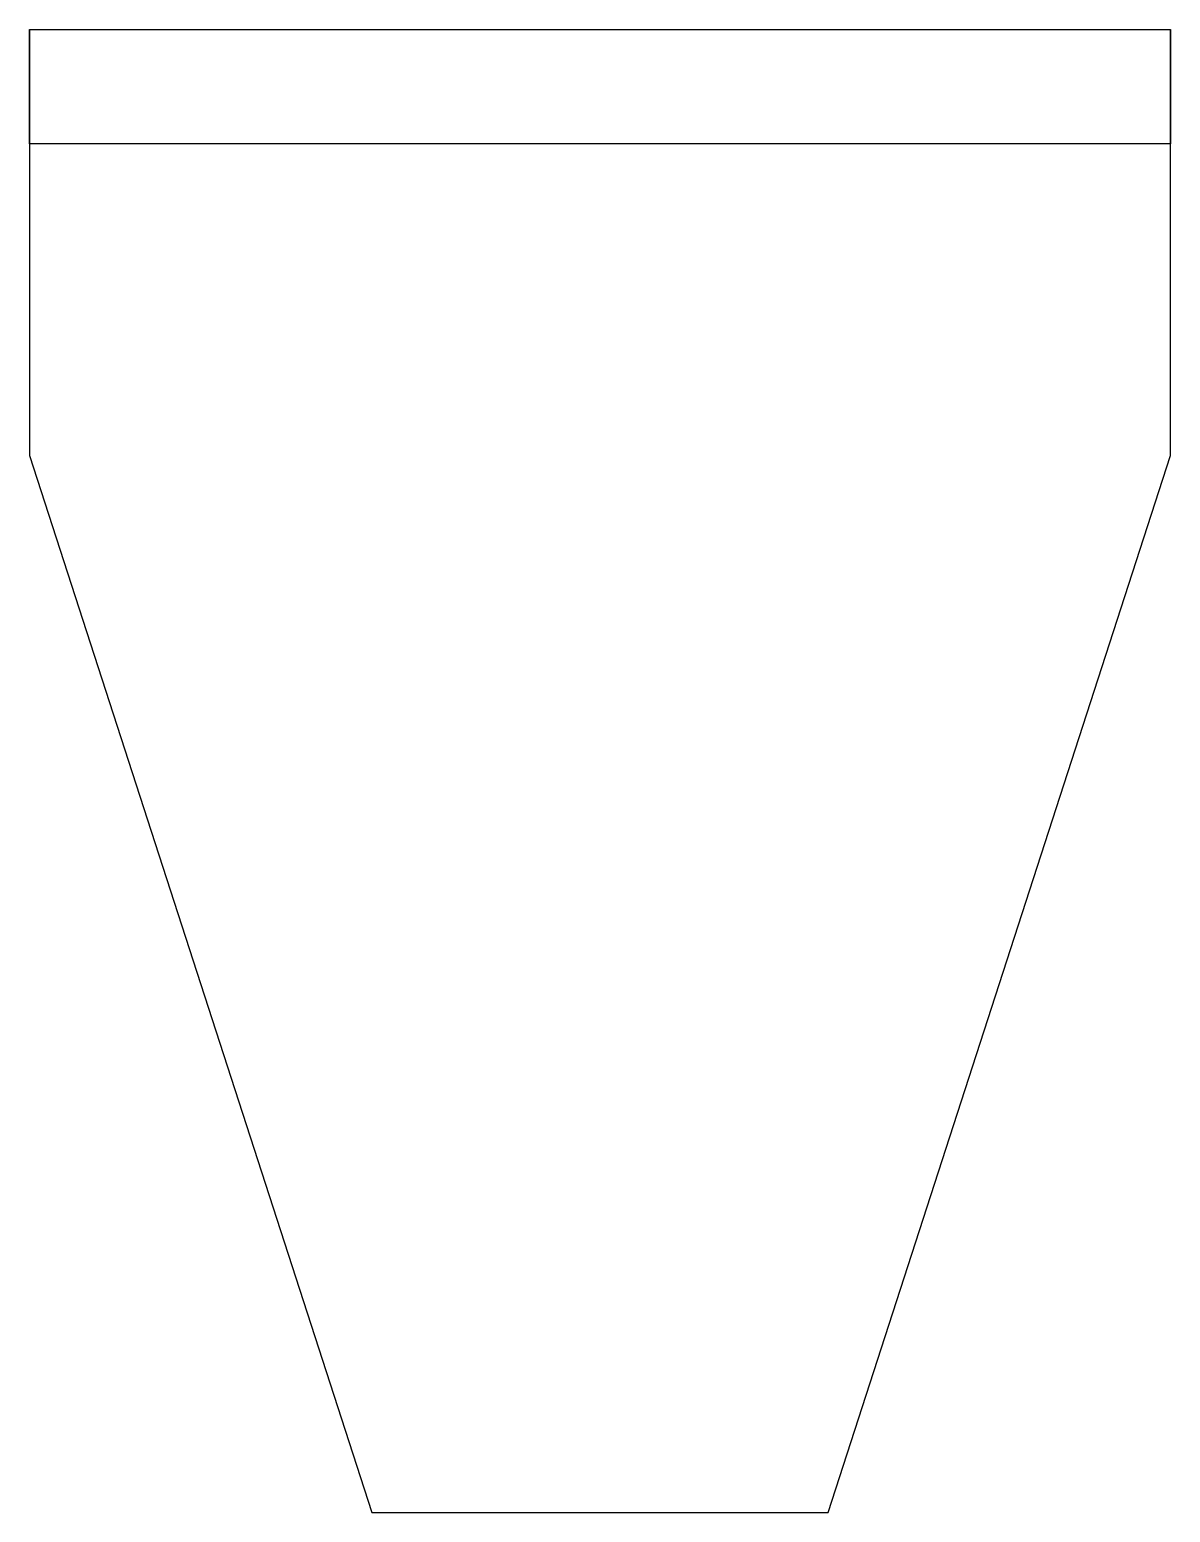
# Model space of a CAD drawing. Header units: millimetres. Extents: x -26 to -16, y 7 to 20.
import ezdxf

# ---------------------------------------------------------------- set-up
doc = ezdxf.new("R2010")
doc.units = ezdxf.units.MM
doc.layers.get('0').update_dxf_attribs({"linetype": 'CONTINUOUS'})

msp = doc.modelspace()

# ---------------------------------------------------------------- linework, layer by layer
for p, q in [((-26, 20), (-26, 16.265)), ((-16, 16.265), (-16, 20)), ((-26, 16.265), (-23, 7)), ((-19, 7), (-16, 16.265)), ((-23, 7), (-19, 7))]:
    msp.add_line(p, q)
msp.add_lwpolyline([(-16, 19), (-26, 19), (-26, 20), (-16, 20)], close=True)

doc.saveas('drawing.dxf')
